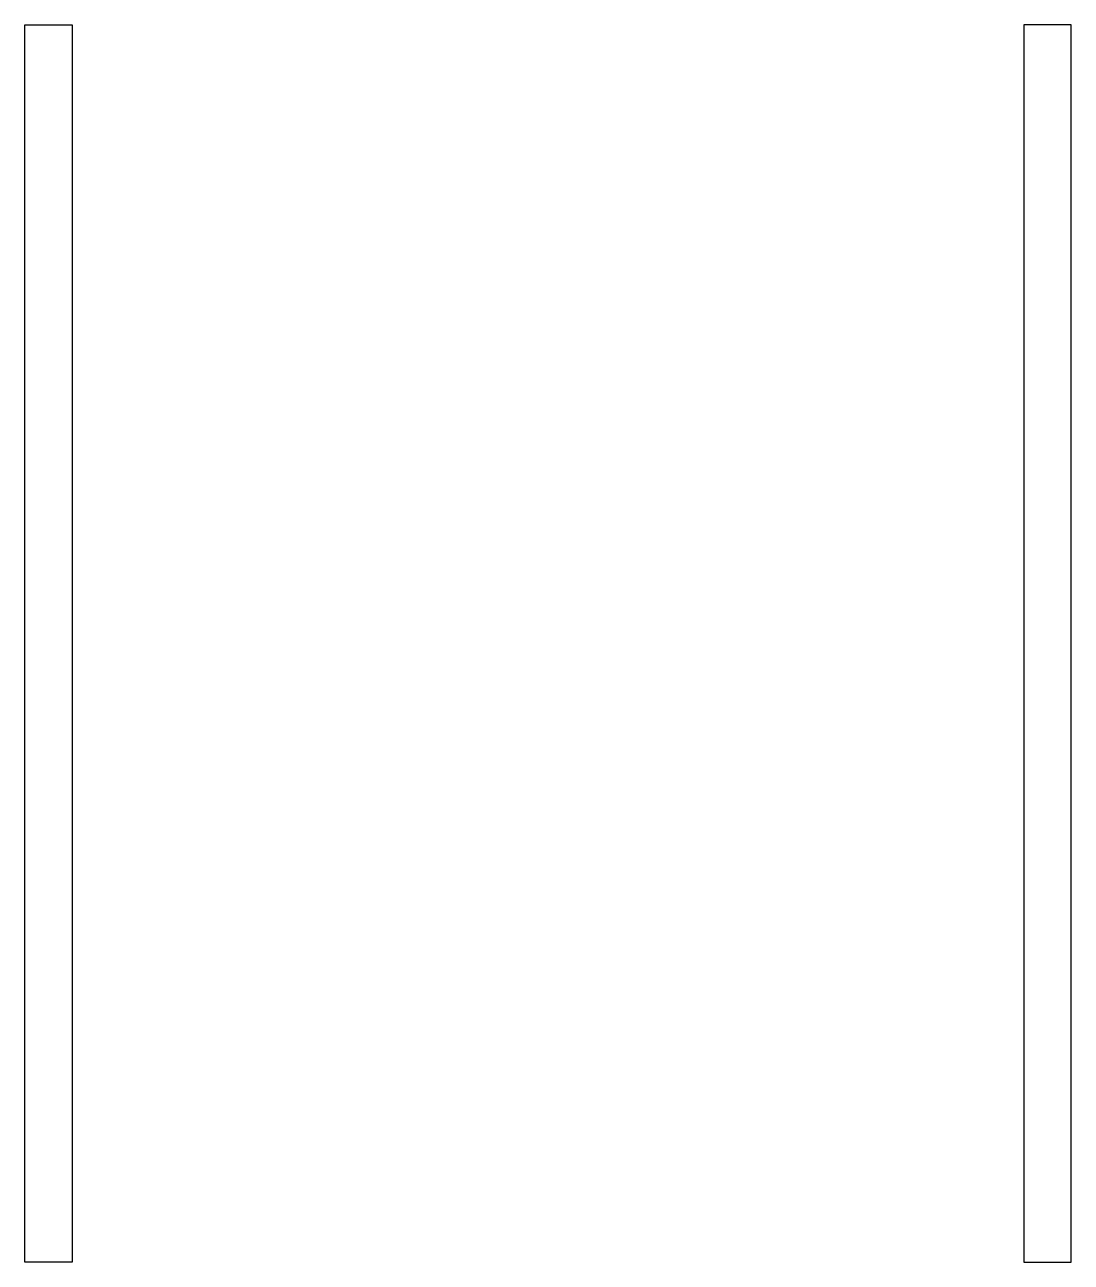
# Model space of a CAD drawing. Header units: millimetres. Extents: x -55 to 55, y -65 to 65.
import ezdxf

# ---------------------------------------------------------------- set-up
doc = ezdxf.new("R2010")
doc.units = ezdxf.units.MM
doc.layers.get('0').update_dxf_attribs({"linetype": 'CONTINUOUS'})

msp = doc.modelspace()

# ---------------------------------------------------------------- linework, layer by layer
for points in [[(-55, -65), (-55, 65), (-50, 65), (-50, -65)], [(50, -65), (55, -65), (55, 65), (50, 65)]]:
    msp.add_lwpolyline(points, close=True)

doc.saveas('drawing.dxf')
